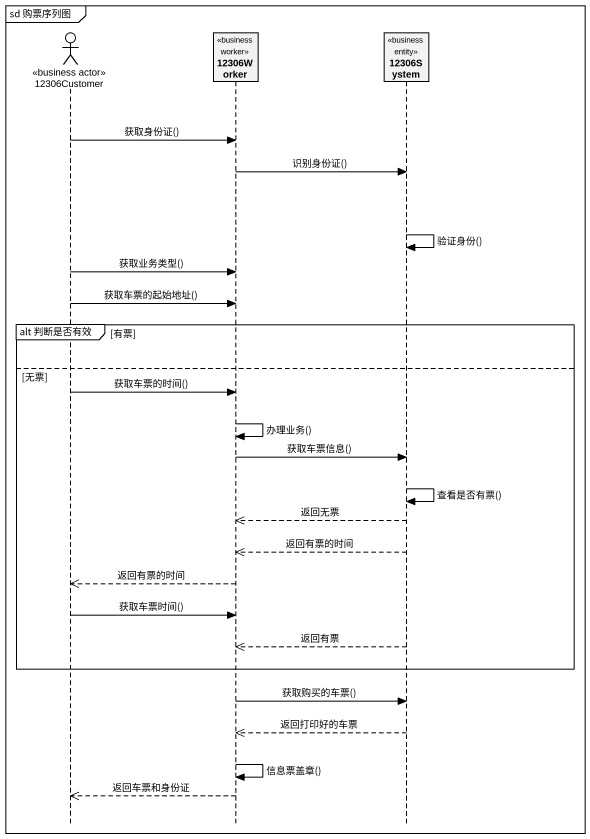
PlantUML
@startuml
mainframe sd 购票序列图
hide footbox
actor "12306Customer" as a12306Customer <<business actor>>
participant "12306Worker" as c12306Worker <<business worker>>
participant "12306System" as c12306System <<business entity>>

a12306Customer -> c12306Worker : 获取身份证()
c12306Worker -> c12306System : 识别身份证()
c12306System -> c12306System : 验证身份()
a12306Customer -> c12306Worker : 获取业务类型()
a12306Customer -> c12306Worker : 获取车票的起始地址()
group alt 判断是否有效 [有票]
else 无票
  a12306Customer -> c12306Worker : 获取车票的时间()
  c12306Worker -> c12306Worker : 办理业务()
  c12306Worker -> c12306System : 获取车票信息()
  c12306System -> c12306System : 查看是否有票()
  c12306System -->> c12306Worker : 返回无票
  c12306System -->> c12306Worker : 返回有票的时间
  c12306Worker -->> a12306Customer : 返回有票的时间
  a12306Customer -> c12306Worker : 获取车票时间()
  c12306System -->> c12306Worker : 返回有票
end
c12306Worker -> c12306System : 获取购买的车票()
c12306System -->> c12306Worker : 返回打印好的车票
c12306Worker -> c12306Worker : 信息票盖章()
c12306Worker -->> a12306Customer : 返回车票和身份证
@enduml
